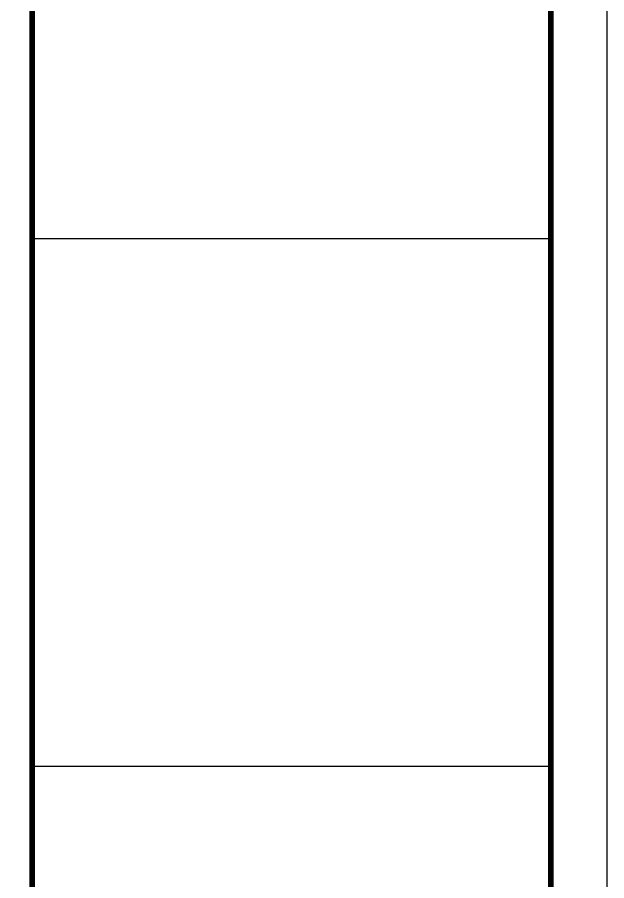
# Model space of a CAD drawing. Header units: inches. Extents: x 2681 to 17714, y 9074 to 11852.
# Drawn here: x 12493 to 12999, y 9814 to 10555 of the extents above; entities that cross this region are included whole.
import ezdxf

# ---------------------------------------------------------------- set-up
doc = ezdxf.new("R2010")
doc.units = ezdxf.units.IN
doc.header["$MEASUREMENT"] = 0

msp = doc.modelspace()

# ---------------------------------------------------------------- linework, layer by layer
for p, q in [((12506.18, 10365.34), (12950.83, 10365.34)), ((12506.18, 9912.6), (12950.83, 9912.6))]:
    msp.add_line(p, q)
msp.add_lwpolyline([(9824.03, 9073.79), (9824.03, 11318.83), (12998.83, 11318.83), (12998.83, 9073.79)], close=True)
at = {"const_width": 4.8}
msp.add_lwpolyline([(12950.83, 9121.79), (12950.83, 11270.83), (9968.03, 11270.83), (9968.03, 9121.79)], close=True, dxfattribs=at)
msp.add_lwpolyline([(12506.18, 9121.79), (12506.18, 11270.83)], dxfattribs=at)

doc.saveas('drawing.dxf')
